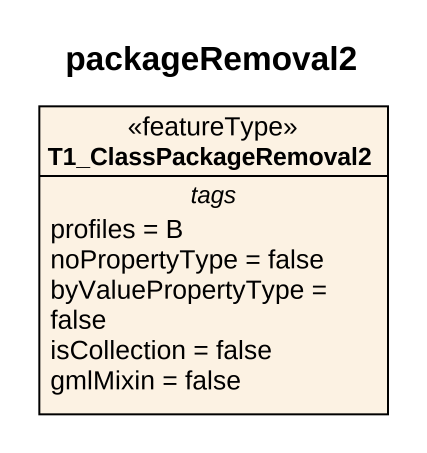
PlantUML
@startuml
title packageRemoval2
hide circle
hide empty members
class T1_ClassPackageRemoval2 <<featureType>> {
  -- tags --
  profiles = B
  noPropertyType = false
  byValuePropertyType = false
  isCollection = false
  gmlMixin = false
}
@enduml
